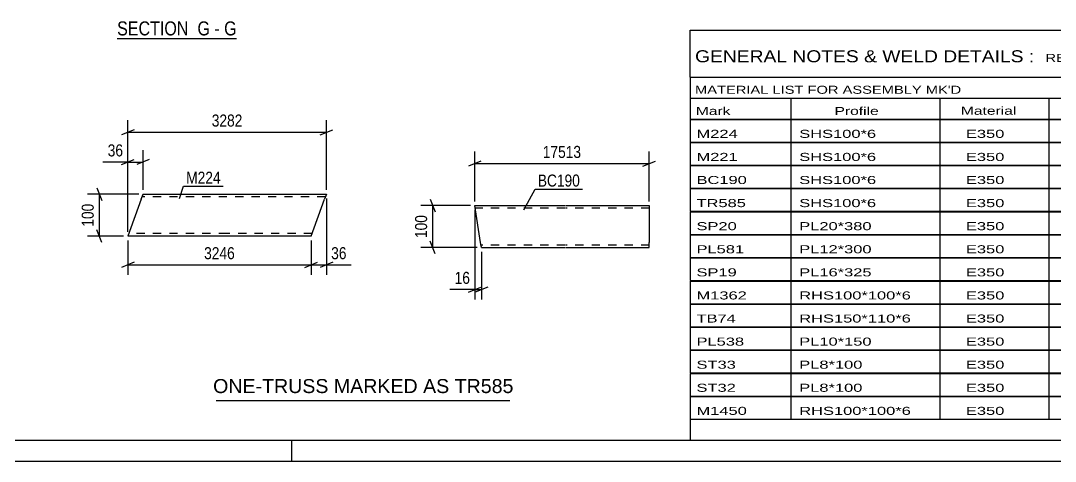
# Model space of a CAD drawing. Header units: millimetres. Extents: x 0 to 841, y 0 to 594.
# Drawn here: x 356.4 to 603.1, y 0 to 105 of the extents above; entities that cross this region are included whole.
import ezdxf

# ---------------------------------------------------------------- set-up
doc = ezdxf.new("R2010")
doc.units = ezdxf.units.MM
doc.linetypes.add('DXK_LINE_DOT2', pattern=[3.9198, 1.9599, -1.9599])
doc.styles.add('Arial', font='ARIAL.TTF', dxfattribs={"height": 0.2})
doc.styles.add('Arial Narrow', font='ARIALN.TTF', dxfattribs={"height": 0.2})

# ---------------------------------------------------------------- blocks, each defined once
blk = doc.blocks.new('Unknown-103655098-1133')
at = {"color": 5, "linetype": 'Continuous'}
for p, q in [((5, 5), (836, 5)), ((421, 0), (421, 5)), ((0, 0), (841, 0))]:
    blk.add_line(p, q, dxfattribs=at)
blk = doc.blocks.new('Unknown-103655098-17 - 2502')
at = {"color": 6, "linetype": 'Continuous'}
blk.add_line((379.35, 100.71), (407.85, 100.71), dxfattribs=at)
at = {"color": 0, "linetype": 'Continuous'}
blk.add_wipeout([(397.46, 101.46), (397.46, 104.96), (379.35, 104.96), (379.35, 101.46)], dxfattribs=at)
at = {"color": 7, "linetype": 'Continuous', "style": 'Arial Narrow'}
blk.add_text('SECTION ', height=3.34, dxfattribs=at).set_placement((379.35, 101.46))
at = {"color": 0, "linetype": 'Continuous'}
blk.add_wipeout([(401.49, 101.46), (401.49, 104.96), (398.51, 104.96), (398.51, 101.46)], dxfattribs=at)
at = {"color": 7, "linetype": 'Continuous', "style": 'Arial Narrow'}
blk.add_text('G', height=3.34, dxfattribs=at).set_placement((398.51, 101.46))
at = {"color": 0, "linetype": 'Continuous'}
blk.add_wipeout([(403.82, 101.46), (403.82, 104.96), (402.54, 104.96), (402.54, 101.46)], dxfattribs=at)
blk.add_wipeout([(407.85, 101.46), (407.85, 104.96), (404.87, 104.96), (404.87, 101.46)], dxfattribs=at)
at = {"color": 7, "linetype": 'Continuous', "style": 'Arial Narrow'}
for s, p in [('G', (404.87, 101.46)), ('-', (402.54, 101.46))]:
    blk.add_text(s, height=3.34, dxfattribs=at).set_placement(p)
blk = doc.blocks.new('Part-103655098-5935 - 5929')
at = {"color": 2, "linetype": 'Continuous'}
for p, q in [((385.09, 62.44), (381.89, 53.64)), ((385.09, 62.44), (385.53, 63.64)), ((385.53, 63.64), (405.53, 63.64)), ((405.63, 63.64), (429.27, 63.64)), ((425.63, 53.64), (428.83, 62.44)), ((429.14, 63.28), (428.83, 62.44)), ((429.24, 63.54), (429.14, 63.28)), ((429.27, 63.64), (429.24, 63.54)), ((405.53, 53.64), (381.89, 53.64)), ((425.63, 53.64), (405.63, 53.64))]:
    blk.add_line(p, q, dxfattribs=at)
at = {"color": 7, "linetype": 'DXK_LINE_DOT2'}
for p, q in [((405.53, 63.04), (385.31, 63.04)), ((385.5, 63.54), (385.4, 63.28)), ((385.53, 63.64), (385.5, 63.54)), ((429.05, 63.04), (405.63, 63.04)), ((429.27, 63.64), (429.14, 63.28)), ((405.53, 54.24), (382.11, 54.24)), ((425.85, 54.24), (405.63, 54.24))]:
    blk.add_line(p, q, dxfattribs=at)
blk = doc.blocks.new('Part-103655098-12675 - 12674')
at = {"color": 2, "linetype": 'Continuous'}
for p, q in [((464.61, 60.92), (486.13, 60.92)), ((466.03, 52.12), (464.61, 60.92)), ((486.23, 60.92), (506.23, 60.92)), ((506.23, 60.92), (506.23, 60.83)), ((506.23, 60.83), (506.23, 60.18)), ((506.23, 60.18), (506.23, 52.12)), ((466.17, 51.27), (466.03, 52.12)), ((506.23, 50.92), (506.23, 52.12)), ((466.21, 51.01), (466.17, 51.27)), ((466.23, 50.92), (466.21, 51.01)), ((466.23, 50.92), (486.13, 50.92)), ((486.23, 50.92), (506.23, 50.92))]:
    blk.add_line(p, q, dxfattribs=at)
at = {"color": 7, "linetype": 'DXK_LINE_DOT2'}
for p, q in [((486.13, 60.32), (464.71, 60.32)), ((506.23, 60.32), (486.23, 60.32)), ((506.23, 60.57), (506.23, 60.18)), ((486.13, 51.52), (466.13, 51.52)), ((466.23, 50.92), (466.17, 51.27)), ((506.23, 51.52), (486.23, 51.52)), ((506.23, 51.01), (506.23, 51.27)), ((506.23, 50.92), (506.23, 51.01))]:
    blk.add_line(p, q, dxfattribs=at)
blk = doc.blocks.new('StraightDimension-103655098-5975 - 5929')
at = {"color": 7, "linetype": 'Continuous'}
for p, q in [((429.27, 62.64), (429.27, 44.4)), ((425.63, 52.64), (425.63, 44.4)), ((424.13, 46.2), (427.13, 47.4)), ((430.77, 47.4), (427.77, 46.2)), ((425.63, 46.8), (429.27, 46.8))]:
    blk.add_line(p, q, dxfattribs=at)
at = {"color": 0}
blk.add_wipeout([(434.65, 47.55), (434.65, 51.75), (429.79, 51.75), (429.79, 47.55)], dxfattribs=at)
at = {"color": 7, "linetype": 'Continuous'}
blk.add_line((429.27, 46.8), (435.18, 46.8), dxfattribs=at)
blk.add_line((429.27, 46.8), (435.18, 46.8), dxfattribs=at)
at = {"color": 3, "style": 'Arial Narrow'}
blk.add_text('36', height=2.863, dxfattribs=at).set_placement((430.39, 48.15))
blk = doc.blocks.new('StraightDimension-103655098-5951 - 5929')
at = {"color": 7, "linetype": 'Continuous'}
for p, q in [((383.39, 79), (380.39, 77.8)), ((381.89, 54.64), (381.89, 81.25)), ((427.77, 77.8), (430.77, 79)), ((429.27, 64.64), (429.27, 81.25)), ((381.89, 78.4), (429.27, 78.4))]:
    blk.add_line(p, q, dxfattribs=at)
at = {"color": 0}
blk.add_wipeout([(409.84, 79.15), (409.84, 83.35), (401.32, 83.35), (401.32, 79.15)], dxfattribs=at)
at = {"color": 3, "style": 'Arial Narrow'}
blk.add_text('3282', height=2.863, dxfattribs=at).set_placement((401.92, 79.75))
blk = doc.blocks.new('StraightDimension-103655098-5987 - 5929')
at = {"color": 7, "linetype": 'Continuous'}
for p, q in [((381.89, 52.64), (381.89, 44.4)), ((425.63, 52.64), (425.63, 44.4)), ((383.39, 47.4), (380.39, 46.2)), ((424.13, 46.2), (427.13, 47.4)), ((381.89, 46.8), (425.63, 46.8))]:
    blk.add_line(p, q, dxfattribs=at)
at = {"color": 0}
blk.add_wipeout([(408.02, 47.55), (408.02, 51.75), (399.5, 51.75), (399.5, 47.55)], dxfattribs=at)
at = {"color": 3, "style": 'Arial Narrow'}
blk.add_text('3246', height=2.863, dxfattribs=at).set_placement((400.1, 48.15))
blk = doc.blocks.new('StraightDimension-103655098-5962 - 5929')
at = {"color": 7, "linetype": 'Continuous'}
for p, q in [((381.89, 54.64), (381.89, 74.14)), ((385.53, 64.64), (385.53, 74.14)), ((380.39, 70.69), (383.39, 71.89)), ((387.03, 71.89), (384.03, 70.69)), ((381.89, 71.29), (385.53, 71.29))]:
    blk.add_line(p, q, dxfattribs=at)
at = {"color": 0}
blk.add_wipeout([(381.37, 72.04), (381.37, 76.24), (376.51, 76.24), (376.51, 72.04)], dxfattribs=at)
at = {"color": 7, "linetype": 'Continuous'}
blk.add_line((381.89, 71.29), (375.98, 71.29), dxfattribs=at)
blk.add_line((381.89, 71.29), (375.98, 71.29), dxfattribs=at)
at = {"color": 3, "style": 'Arial Narrow'}
blk.add_text('36', height=2.863, dxfattribs=at).set_placement((377.11, 72.64))
blk = doc.blocks.new('StraightDimension-103655098-5938 - 5929')
at = {"color": 7, "linetype": 'Continuous'}
for p, q in [((374.52, 65.14), (375.72, 62.14)), ((384.53, 63.64), (372.27, 63.64)), ((375.12, 53.64), (375.12, 63.64)), ((375.72, 52.14), (374.52, 55.14)), ((380.89, 53.64), (372.27, 53.64))]:
    blk.add_line(p, q, dxfattribs=at)
at = {"color": 0}
blk.add_wipeout([(374.37, 61.98), (370.17, 61.98), (370.17, 55.29), (374.37, 55.29)], dxfattribs=at)
at = {"color": 3, "style": 'Arial Narrow'}
blk.add_text('100', height=2.863, rotation=90.0002, dxfattribs=at).set_placement((373.77, 55.89))
blk = doc.blocks.new('StraightDimension-103655098-12690 - 12674')
at = {"color": 7, "linetype": 'Continuous'}
for p, q in [((464.61, 61.92), (464.61, 73.77)), ((506.23, 61.92), (506.23, 73.77)), ((466.11, 71.52), (463.11, 70.32)), ((464.61, 70.92), (506.23, 70.92)), ((504.73, 70.32), (507.73, 71.52))]:
    blk.add_line(p, q, dxfattribs=at)
at = {"color": 0}
blk.add_wipeout([(490.59, 71.67), (490.59, 75.87), (480.25, 75.87), (480.25, 71.67)], dxfattribs=at)
at = {"color": 3, "style": 'Arial Narrow'}
blk.add_text('17513', height=2.863, dxfattribs=at).set_placement((480.85, 72.27))
blk = doc.blocks.new('StraightDimension-103655098-12721 - 12674')
at = {"color": 7, "linetype": 'Continuous'}
for p, q in [((464.61, 59.92), (464.61, 38.52)), ((466.23, 49.92), (466.23, 38.52)), ((463.11, 40.32), (466.11, 41.52)), ((464.61, 40.92), (466.23, 40.92)), ((467.73, 41.52), (464.73, 40.32))]:
    blk.add_line(p, q, dxfattribs=at)
at = {"color": 0}
blk.add_wipeout([(464.09, 41.67), (464.09, 45.87), (459.23, 45.87), (459.23, 41.67)], dxfattribs=at)
at = {"color": 7, "linetype": 'Continuous'}
blk.add_line((464.61, 40.92), (458.71, 40.92), dxfattribs=at)
blk.add_line((464.61, 40.92), (458.71, 40.92), dxfattribs=at)
at = {"color": 3, "style": 'Arial Narrow'}
blk.add_text('16', height=2.863, dxfattribs=at).set_placement((459.83, 42.27))
blk = doc.blocks.new('StraightDimension-103655098-12734 - 12674')
at = {"color": 7, "linetype": 'Continuous'}
for p, q in [((454.01, 62.42), (455.21, 59.42)), ((463.61, 60.92), (451.76, 60.92)), ((454.61, 50.92), (454.61, 60.92)), ((455.21, 49.42), (454.01, 52.42)), ((465.23, 50.92), (451.76, 50.92))]:
    blk.add_line(p, q, dxfattribs=at)
at = {"color": 0}
blk.add_wipeout([(453.86, 59.26), (449.66, 59.26), (449.66, 52.58), (453.86, 52.58)], dxfattribs=at)
at = {"color": 3, "style": 'Arial Narrow'}
blk.add_text('100', height=2.863, rotation=90.0002, dxfattribs=at).set_placement((453.26, 53.18))
blk = doc.blocks.new('Unknown-103655098-14263')
at = {"color": 7, "linetype": 'Continuous'}
for p, q in [((516, 102.75), (676, 102.75)), ((516, 91.5), (516, 102.75)), ((676, 102.75), (676, 91.5)), ((516, 91.5), (676, 91.5)), ((516, 91.5), (516, 86.5)), ((676, 91.5), (676, 86.5)), ((516, 86.5), (676, 86.5)), ((516, 86.5), (516, 81.5)), ((540, 86.5), (540, 81.5)), ((575.5, 86.5), (575.5, 81.5)), ((601.5, 86.5), (601.5, 81.5)), ((614.5, 86.5), (614.5, 81.5)), ((632, 86.5), (632, 81.5)), ((654, 86.5), (654, 81.5)), ((676, 86.5), (676, 81.5)), ((516, 81.5), (676, 81.5)), ((516, 81.45), (516, 76.05)), ((516, 81.45), (676, 81.45)), ((540, 81.5), (540, 76)), ((575.5, 81.5), (575.5, 76)), ((601.5, 81.5), (601.5, 76)), ((614.5, 81.5), (614.5, 76)), ((632, 81.5), (632, 76)), ((654, 81.5), (654, 76)), ((676, 81.45), (676, 76.05)), ((516, 76.05), (676, 76.05)), ((516, 75.95), (516, 70.55)), ((516, 75.95), (676, 75.95)), ((540, 76), (540, 70.5)), ((575.5, 76), (575.5, 70.5)), ((601.5, 76), (601.5, 70.5)), ((614.5, 76), (614.5, 70.5)), ((632, 76), (632, 70.5)), ((654, 76), (654, 70.5)), ((676, 75.95), (676, 70.55)), ((516, 70.55), (676, 70.55)), ((516, 70.45), (516, 65.05)), ((516, 70.45), (676, 70.45)), ((540, 70.5), (540, 65)), ((575.5, 70.5), (575.5, 65)), ((601.5, 70.5), (601.5, 65)), ((614.5, 70.5), (614.5, 65)), ((632, 70.5), (632, 65)), ((654, 70.5), (654, 65)), ((676, 70.45), (676, 65.05)), ((516, 65.05), (676, 65.05)), ((516, 64.95), (516, 59.55)), ((516, 64.95), (676, 64.95)), ((540, 65), (540, 59.5)), ((575.5, 65), (575.5, 59.5)), ((601.5, 65), (601.5, 59.5)), ((614.5, 65), (614.5, 59.5)), ((632, 65), (632, 59.5)), ((654, 65), (654, 59.5)), ((676, 64.95), (676, 59.55)), ((516, 59.55), (676, 59.55)), ((516, 59.45), (516, 54.05)), ((516, 59.45), (676, 59.45)), ((540, 59.5), (540, 54)), ((575.5, 59.5), (575.5, 54)), ((601.5, 59.5), (601.5, 54)), ((614.5, 59.5), (614.5, 54)), ((632, 59.5), (632, 54)), ((654, 59.5), (654, 54)), ((676, 59.45), (676, 54.05)), ((516, 54.05), (676, 54.05)), ((516, 53.95), (516, 48.55)), ((516, 53.95), (676, 53.95)), ((540, 54), (540, 48.5)), ((575.5, 54), (575.5, 48.5)), ((601.5, 54), (601.5, 48.5)), ((614.5, 54), (614.5, 48.5)), ((632, 54), (632, 48.5)), ((654, 54), (654, 48.5)), ((676, 53.95), (676, 48.55)), ((516, 48.55), (676, 48.55)), ((516, 48.45), (516, 43.05)), ((516, 48.45), (676, 48.45)), ((540, 48.5), (540, 43)), ((575.5, 48.5), (575.5, 43)), ((601.5, 48.5), (601.5, 43)), ((614.5, 48.5), (614.5, 43)), ((632, 48.5), (632, 43)), ((654, 48.5), (654, 43)), ((676, 48.45), (676, 43.05)), ((516, 43.05), (676, 43.05)), ((516, 42.95), (516, 37.55)), ((516, 42.95), (676, 42.95)), ((540, 43), (540, 37.5)), ((575.5, 43), (575.5, 37.5)), ((601.5, 43), (601.5, 37.5)), ((614.5, 43), (614.5, 37.5)), ((632, 43), (632, 37.5)), ((654, 43), (654, 37.5)), ((676, 42.95), (676, 37.55)), ((516, 37.55), (676, 37.55)), ((516, 37.45), (516, 32.05)), ((516, 37.45), (676, 37.45)), ((540, 37.5), (540, 32)), ((575.5, 37.5), (575.5, 32)), ((601.5, 37.5), (601.5, 32)), ((614.5, 37.5), (614.5, 32)), ((632, 37.5), (632, 32)), ((654, 37.5), (654, 32)), ((676, 37.45), (676, 32.05)), ((516, 32.05), (676, 32.05)), ((516, 31.95), (516, 26.55)), ((516, 31.95), (676, 31.95)), ((540, 32), (540, 26.5)), ((575.5, 32), (575.5, 26.5)), ((601.5, 32), (601.5, 26.5)), ((614.5, 32), (614.5, 26.5)), ((632, 32), (632, 26.5)), ((654, 32), (654, 26.5)), ((676, 31.95), (676, 26.55)), ((516, 26.55), (676, 26.55)), ((516, 26.45), (516, 21.05)), ((516, 26.45), (676, 26.45)), ((540, 26.5), (540, 21)), ((575.5, 26.5), (575.5, 21)), ((601.5, 26.5), (601.5, 21)), ((614.5, 26.5), (614.5, 21)), ((632, 26.5), (632, 21)), ((654, 26.5), (654, 21)), ((676, 26.45), (676, 21.05)), ((516, 21.05), (676, 21.05)), ((516, 20.95), (516, 15.55)), ((516, 20.95), (676, 20.95)), ((540, 21), (540, 15.5)), ((575.5, 21), (575.5, 15.5)), ((601.5, 21), (601.5, 15.5)), ((614.5, 21), (614.5, 15.5)), ((632, 21), (632, 15.5)), ((654, 21), (654, 15.5)), ((676, 20.95), (676, 15.55)), ((516, 15.55), (676, 15.55)), ((516, 15.45), (516, 10.05)), ((516, 15.45), (676, 15.45)), ((540, 15.5), (540, 10)), ((575.5, 15.5), (575.5, 10)), ((601.5, 15.5), (601.5, 10)), ((614.5, 15.5), (614.5, 10)), ((632, 15.5), (632, 10)), ((654, 15.5), (654, 10)), ((676, 15.45), (676, 10.05)), ((516, 10.05), (676, 10.05)), ((516, 10), (676, 10)), ((516, 10), (516, 5)), ((632, 10), (632, 5)), ((654, 10), (654, 5)), ((676, 10), (676, 5)), ((516, 5), (676, 5))]:
    blk.add_line(p, q, dxfattribs=at)
at = {"color": 7, "style": 'Arial Narrow'}
for s, height, width, p in [('GENERAL NOTES & WELD DETAILS :', 2.8633, 1.4, (517.15, 95.06)), ('REFER TYP DRAWING TYP-01', 1.9089, 1.6, (600.7, 95.16)), ("MATERIAL LIST FOR ASSEMBLY MK'D", 1.9089, 1.6, (517.15, 87.56)), ('TR585', 1.909, 1.794707, (609.9, 87.47)), ('1', 1.91, 1.794707, (638.08, 87.56)), ('No. Required', 1.9089, 1.6, (647.41, 87.56)), ('Mark', 1.909, 1.7, (517.34, 82.5)), ('Profile', 1.909, 1.7, (550.41, 82.5)), ('Material', 1.909, 1.7, (580.54, 82.56)), ('No.', 1.909, 1.7, (605.5, 82.56)), ('Length', 1.909, 1.7, (616, 82.56)), ('Area', 1.909, 1.7, (638.5, 82.56)), ('Weight', 1.909, 1.7, (658, 82.56))]:
    blk.add_text(s, height=height, dxfattribs=dict(at, width=width)).set_placement(p)
at = {"color": 7, "linetype": 'Continuous', "style": 'Arial Narrow'}
for s, height, width, p in [('M224', 1.909, 1.794707, (517.5, 77.06)), ('SHS100*6', 1.909, 1.794707, (542, 77.06)), ('E350', 1.909, 1.794707, (581.74, 77.06)), ('8', 1.91, 1.794707, (605.86, 77.06)), ('3282', 1.909, 1.794707, (618.58, 77.06)), ('1.3', 1.909, 1.794707, (642.32, 77.06)), ('459.8', 1.909, 1.794707, (658.96, 77.06)), ('M221', 1.909, 1.794707, (517.5, 71.56)), ('SHS100*6', 1.909, 1.794707, (542, 71.56)), ('E350', 1.909, 1.794707, (581.74, 71.56)), ('7', 1.91, 1.794707, (605.86, 71.56)), ('3183', 1.909, 1.794707, (618.58, 71.56)), ('1.2', 1.909, 1.794707, (642.32, 71.56)), ('384.8', 1.909, 1.794707, (658.96, 71.56)), ('BC190', 1.909, 1.794707, (517.5, 66.06)), ('SHS100*6', 1.909, 1.794707, (542, 66.06)), ('E350', 1.909, 1.794707, (581.74, 66.06)), ('1', 1.91, 1.794707, (605.86, 66.06)), ('17513', 1.909, 1.794707, (616.4, 66.06)), ('7.0', 1.909, 1.794707, (642.32, 66.06)), ('310.0', 1.909, 1.794707, (658.96, 66.06)), ('TR585', 1.909, 1.794707, (517.5, 60.56)), ('SHS100*6', 1.909, 1.794707, (542, 60.56)), ('E350', 1.909, 1.794707, (581.74, 60.56)), ('1', 1.91, 1.794707, (605.86, 60.56)), ('17502', 1.909, 1.794707, (616.4, 60.56)), ('7.0', 1.909, 1.794707, (642.32, 60.56)), ('310.0', 1.909, 1.794707, (658.96, 60.56)), ('SP20', 1.909, 1.794707, (517.5, 55.06)), ('PL20*380', 1.909, 1.794707, (542, 55.06)), ('E350', 1.909, 1.794707, (581.74, 55.06)), ('6', 1.91, 1.794707, (605.86, 55.06)), ('380', 1.909, 1.794707, (620.77, 55.06)), ('0.3', 1.909, 1.794707, (642.32, 55.06)), ('136.0', 1.909, 1.794707, (658.96, 55.06)), ('PL581', 1.909, 1.794707, (517.5, 49.56)), ('PL12*300', 1.909, 1.794707, (542, 49.56)), ('E350', 1.909, 1.794707, (581.74, 49.56)), ('13', 1.909, 1.794707, (604.76, 49.56)), ('310', 1.909, 1.794707, (620.77, 49.56)), ('0.2', 1.909, 1.794707, (642.32, 49.56)), ('113.9', 1.909, 1.794707, (658.96, 49.56)), ('SP19', 1.909, 1.794707, (517.5, 44.06)), ('PL16*325', 1.909, 1.794707, (542, 44.06)), ('E350', 1.909, 1.794707, (581.74, 44.06)), ('4', 1.91, 1.794707, (605.86, 44.06)), ('325', 1.909, 1.794707, (620.77, 44.06)), ('0.2', 1.909, 1.794707, (642.32, 44.06)), ('53.1', 1.909, 1.794707, (661.14, 44.06)), ('M1362', 1.909, 1.794707, (517.5, 38.56)), ('RHS100*100*6', 1.9089, 1.794707, (542, 38.56)), ('E350', 1.909, 1.794707, (581.74, 38.56)), ('13', 1.909, 1.794707, (604.76, 38.56)), ('196', 1.909, 1.794707, (620.77, 38.56)), ('0.1', 1.909, 1.794707, (642.32, 38.56)), ('45.1', 1.909, 1.794707, (661.14, 38.56)), ('TB74', 1.909, 1.794707, (517.5, 33.06)), ('RHS150*110*6', 1.9089, 1.794707, (542, 33.06)), ('E350', 1.909, 1.794707, (581.74, 33.06)), ('6', 1.91, 1.794707, (605.86, 33.06)), ('200', 1.909, 1.794707, (620.77, 33.06)), ('0.1', 1.909, 1.794707, (642.32, 33.06)), ('28.0', 1.909, 1.794707, (661.14, 33.06)), ('PL538', 1.909, 1.794707, (517.5, 27.56)), ('PL10*150', 1.909, 1.794707, (542, 27.56)), ('E350', 1.909, 1.794707, (581.74, 27.56)), ('6', 1.91, 1.794707, (605.86, 27.56)), ('170', 1.909, 1.794707, (620.77, 27.56)), ('0.1', 1.909, 1.794707, (642.32, 27.56)), ('12.0', 1.909, 1.794707, (661.14, 27.56)), ('ST33', 1.909, 1.794707, (517.5, 22.06)), ('PL8*100', 1.909, 1.794707, (542, 22.06)), ('E350', 1.909, 1.794707, (581.74, 22.06)), ('24', 1.909, 1.794707, (604.76, 22.06)), ('135', 1.909, 1.794707, (620.77, 22.06)), ('0.0', 1.909, 1.794707, (642.32, 22.06)), ('10.0', 1.909, 1.794707, (661.14, 22.06)), ('ST32', 1.909, 1.794707, (517.5, 16.56)), ('PL8*100', 1.909, 1.794707, (542, 16.56)), ('E350', 1.909, 1.794707, (581.74, 16.56)), ('24', 1.909, 1.794707, (604.76, 16.56)), ('121', 1.909, 1.794707, (620.77, 16.56)), ('0.0', 1.909, 1.794707, (642.32, 16.56)), ('8.9', 1.909, 1.794707, (663.33, 16.56)), ('M1450', 1.909, 1.794707, (517.5, 11.06)), ('RHS100*100*6', 1.9089, 1.794707, (542, 11.06)), ('E350', 1.909, 1.794707, (581.74, 11.06)), ('1', 1.91, 1.794707, (605.86, 11.06)), ('220', 1.909, 1.794707, (620.77, 11.06)), ('0.1', 1.909, 1.794707, (642.32, 11.06)), ('3.9', 1.909, 1.794707, (663.33, 11.06)), ('Total', 1.909, 1.7, (618.33, 6.5)), ('41.5', 1.909, 1.794707, (639.64, 6.5)), ('1875.6', 1.909, 1.794707, (656.77, 6.5))]:
    blk.add_text(s, height=height, dxfattribs=dict(at, width=width)).set_placement(p)
blk = doc.blocks.new('Unknown-103655098-14264')
at = {"color": 7, "linetype": 'Continuous'}
blk.add_line((403, 14.5), (473, 14.5), dxfattribs=at)
at = {"color": 7, "style": 'Arial'}
blk.add_text('ONE-TRUSS MARKED AS TR585', height=3.3428, dxfattribs=at).set_placement((402.24, 16.25))
blk = doc.blocks.new('Mark-103655098-5931 - 5929')
at = {"color": 0}
blk.add_wipeout([(404.04, 66.12), (404.04, 69.12), (395.82, 69.12), (395.82, 66.12)], dxfattribs=at)
blk.add_wipeout([(404.04, 66.12), (404.04, 69.12), (395.82, 69.12), (395.82, 66.12)], dxfattribs=at)
at = {"color": 30, "linetype": 'Continuous'}
for p, q in [((394.23, 62.64), (395.22, 65.52)), ((395.22, 65.52), (404.64, 65.52))]:
    blk.add_line(p, q, dxfattribs=at)
at = {"color": 3, "style": 'Arial Narrow'}
blk.add_text('M224', height=2.863, dxfattribs=at).set_placement((395.82, 66.12))
blk = doc.blocks.new('Mark-103655098-12700 - 12674')
at = {"color": 0}
blk.add_wipeout([(489.71, 65.45), (489.71, 68.45), (479.66, 68.45), (479.66, 65.45)], dxfattribs=at)
blk.add_wipeout([(489.71, 65.45), (489.71, 68.45), (479.66, 68.45), (479.66, 65.45)], dxfattribs=at)
at = {"color": 30, "linetype": 'Continuous'}
for p, q in [((476.33, 59.88), (479.06, 64.85)), ((479.06, 64.85), (490.31, 64.85))]:
    blk.add_line(p, q, dxfattribs=at)
at = {"color": 3, "style": 'Arial Narrow'}
blk.add_text('BC190', height=2.863, dxfattribs=at).set_placement((479.66, 65.45))

msp = doc.modelspace()

# ---------------------------------------------------------------- block references
for name in ['Unknown-103655098-1133', 'Unknown-103655098-14263', 'Part-103655098-5935 - 5929', 'Part-103655098-12675 - 12674', 'Unknown-103655098-14264']:
    msp.add_blockref(name, (0, 0))

# ---------------------------------------------------------------- next in the draw order: block references
for name in ['Unknown-103655098-17 - 2502', 'StraightDimension-103655098-12690 - 12674', 'StraightDimension-103655098-5975 - 5929', 'StraightDimension-103655098-12721 - 12674']:
    msp.add_blockref(name, (0, 0))

# ---------------------------------------------------------------- next in the draw order: block references
for name in ['StraightDimension-103655098-5951 - 5929', 'Mark-103655098-12700 - 12674', 'StraightDimension-103655098-12734 - 12674', 'StraightDimension-103655098-5987 - 5929']:
    msp.add_blockref(name, (0, 0))

# ---------------------------------------------------------------- next in the draw order: block references
for name in ['StraightDimension-103655098-5962 - 5929', 'Mark-103655098-5931 - 5929']:
    msp.add_blockref(name, (0, 0))

# ---------------------------------------------------------------- next in the draw order: block references
msp.add_blockref('StraightDimension-103655098-5938 - 5929', (0, 0))

doc.saveas('drawing.dxf')
